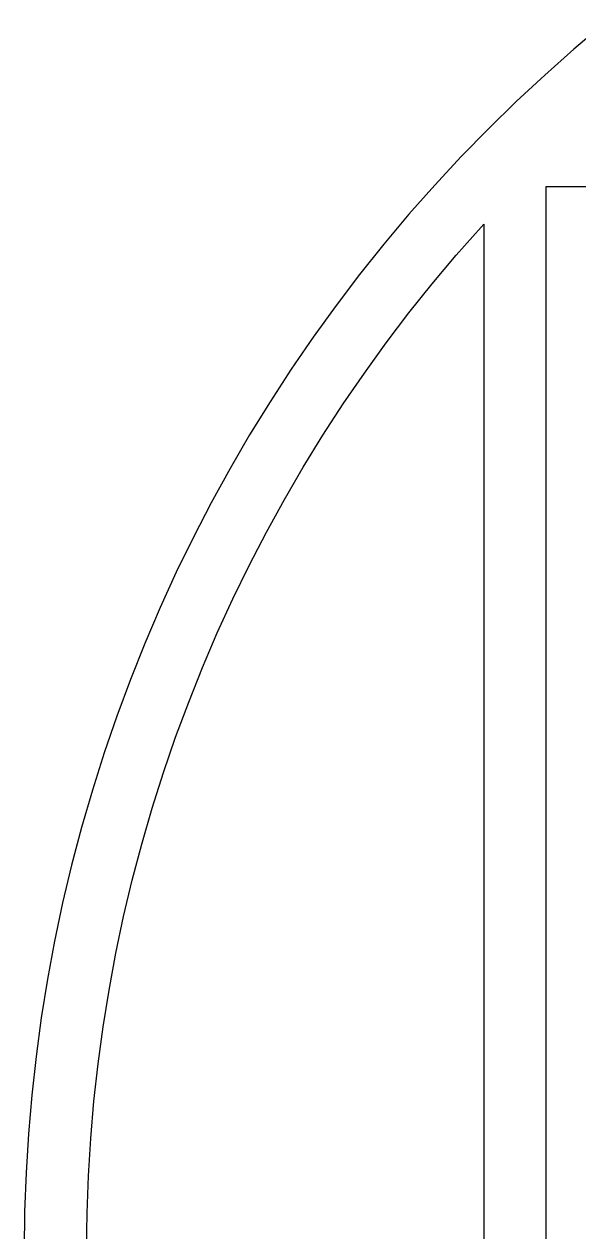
# Model space of a CAD drawing. Extents: x -18 to 83, y -18 to 83.
# Drawn here: x -18.45 to -0.71, y 32.85 to 71.44 of the extents above; entities that cross this region are included whole.
import ezdxf

# ---------------------------------------------------------------- set-up
doc = ezdxf.new("R2010")
doc.units = 0

msp = doc.modelspace()

# ---------------------------------------------------------------- linework, layer by layer
for p, q in [((0.08626, 71.4416), (-0.86586, 70.6405)), ((-0.86586, 70.6405), (-1.79803, 69.8162)), ((-1.79803, 69.8162), (-2.7097, 68.9693)), ((-2.7097, 68.9693), (-3.60031, 68.1003)), ((-3.60031, 68.1003), (-4.46931, 67.2097)), ((-4.46931, 67.2097), (-5.31621, 66.298)), ((-5.31621, 66.298), (-6.14049, 65.3659)), ((-1.75, -1.75), (-1.75, 66.25)), ((-1.75, 66.25), (66.25, 66.25)), ((-6.14049, 65.3659), (-6.94162, 64.4137)), ((-4.62607, 64.0595), (-3.8343, 64.9549)), ((-3.8343, 64.9549), (-3.75, 65.0457)), ((-3.75, 65.0457), (-3.75, -0.54568)), ((-6.94162, 64.4137), (-7.71916, 63.4422)), ((-5.3956, 63.1449), (-4.62607, 64.0595)), ((-7.71916, 63.4422), (-8.47261, 62.452)), ((-6.14246, 62.2118), (-5.3956, 63.1449)), ((-8.47261, 62.452), (-9.20154, 61.4435)), ((-6.8662, 61.2605), (-6.14246, 62.2118)), ((-9.20154, 61.4435), (-9.9055, 60.4174)), ((-7.56638, 60.2919), (-6.8662, 61.2605)), ((-9.9055, 60.4174), (-10.5841, 59.3744)), ((-8.24257, 59.3063), (-7.56638, 60.2919)), ((-10.5841, 59.3744), (-11.2368, 58.315)), ((-8.89436, 58.3044), (-8.24257, 59.3063)), ((-11.2368, 58.315), (-11.8634, 57.2399)), ((-9.52138, 57.2868), (-8.89436, 58.3044)), ((-11.8634, 57.2399), (-12.4634, 56.1498)), ((-10.1232, 56.2541), (-9.52138, 57.2868)), ((-12.4634, 56.1498), (-13.0365, 55.0453)), ((-10.6996, 55.207), (-10.1232, 56.2541)), ((-11.25, 54.1461), (-10.6996, 55.207)), ((-13.0365, 55.0453), (-13.5822, 53.927)), ((-11.7743, 53.0719), (-11.25, 54.1461)), ((-13.5822, 53.927), (-14.1004, 52.7957)), ((-12.272, 51.9852), (-11.7743, 53.0719)), ((-14.1004, 52.7957), (-14.5907, 51.652)), ((-12.7429, 50.8867), (-12.272, 51.9852)), ((-14.5907, 51.652), (-15.0527, 50.4967)), ((-13.1867, 49.7769), (-12.7429, 50.8867)), ((-15.0527, 50.4967), (-15.4863, 49.3303)), ((-13.6032, 48.6565), (-13.1867, 49.7769)), ((-15.4863, 49.3303), (-15.8911, 48.1537)), ((-13.992, 47.5263), (-13.6032, 48.6565)), ((-15.8911, 48.1537), (-16.2669, 46.9674)), ((-14.353, 46.3869), (-13.992, 47.5263)), ((-16.2669, 46.9674), (-16.6134, 45.7723)), ((-14.6859, 45.2389), (-14.353, 46.3869)), ((-16.6134, 45.7723), (-16.9306, 44.5691)), ((-14.9905, 44.0831), (-14.6859, 45.2389)), ((-16.9306, 44.5691), (-17.2181, 43.3584)), ((-15.2667, 42.9202), (-14.9905, 44.0831)), ((-17.2181, 43.3584), (-17.4758, 42.1411)), ((-15.5142, 41.7509), (-15.2667, 42.9202)), ((-17.4758, 42.1411), (-17.7036, 40.9178)), ((-15.733, 40.5758), (-15.5142, 41.7509)), ((-17.7036, 40.9178), (-17.9012, 39.6892)), ((-15.9229, 39.3958), (-15.733, 40.5758)), ((-17.9012, 39.6892), (-18.0687, 38.4562)), ((-16.0837, 38.2114), (-15.9229, 39.3958)), ((-18.0687, 38.4562), (-18.2059, 37.2195)), ((-16.2155, 37.0234), (-16.0837, 38.2114)), ((-18.2059, 37.2195), (-18.3126, 35.9797)), ((-16.318, 35.8326), (-16.2155, 37.0234)), ((-18.3126, 35.9797), (-18.3889, 34.7377)), ((-16.3913, 34.6396), (-16.318, 35.8326)), ((-18.3889, 34.7377), (-18.4347, 33.4942)), ((-16.4353, 33.4451), (-16.3913, 34.6396)), ((-18.4347, 33.4942), (-18.45, 32.25)), ((-16.45, 32.25), (-16.4353, 33.4451))]:
    msp.add_line(p, q)

doc.saveas('drawing.dxf')
